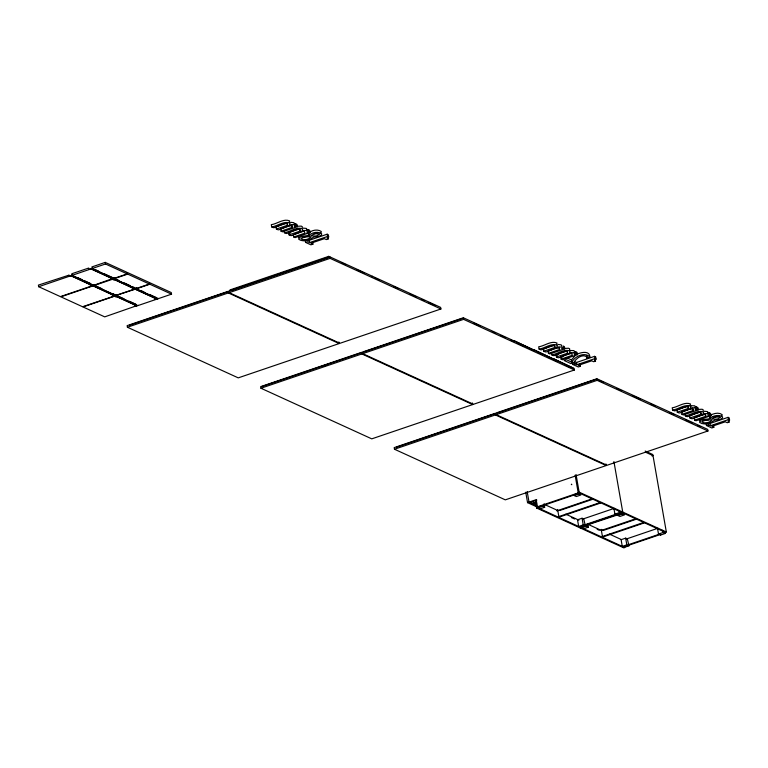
<?xml version="1.0" encoding="UTF-8"?>
<svg xmlns="http://www.w3.org/2000/svg" width="768" height="768" viewBox="0 0 768 768"><rect width="100%" height="100%" fill="white"/><g stroke="black" fill="none" stroke-linecap="round" stroke-linejoin="round"><path stroke-width="1.15" d="M94.099 284.525L93.35 285.139L71.635 275.222L93.398 285.398L112.618 278.582L90.912 268.666L88.531 269.338L88.723 268.032L71.818 273.744L72.394 274.608L71.635 275.222M571.325 484.454L571.392 484.349M586.954 357.907L586.992 357.053C582.557 353.405 576.019 358.454 573.725 362.65L570.912 363.6L564.144 360.509L566.438 359.731L571.834 362.198C574.685 356.304 584.928 351.562 589.872 356.976L587.03 357.946L586.55 355.651M306.979 229.642L306.47 228.451L303.274 228.106M561.696 345.994L561.178 344.803L557.99 344.467M309.226 235.584L309.398 234.96C312.547 232.368 318.115 231.206 321.59 233.731A6.634 2.17 -9.9 0 1 321.13 235.056C318.931 237.533 314.16 236.054 312.451 237.792C308.947 240.624 302.678 242.093 298.79 239.318L298.723 238.858C299.328 234.586 315.514 236.746 307.008 233.28M710.141 418.723L710.304 418.099C713.453 415.507 719.021 414.346 722.496 416.87A6.634 2.17 -9.9 0 1 722.045 418.195C719.837 420.662 715.066 419.194 713.366 420.931C709.853 423.763 703.584 425.232 699.696 422.448L699.638 421.987C701.434 416.842 711.744 421.757 709.91 415.834M302.227 227.683L302.304 226.685L301.219 226.109L296.582 226.31M569.616 349.824L569.693 348.826L568.598 348.25L563.962 348.451M703.142 410.822L703.219 409.814L702.125 409.248L697.488 409.45M287.549 225.283L287.155 223.018L275.981 226.79L276.374 229.056L287.549 225.283C287.693 219.533 274.723 229.056 273.091 227.558L271.699 226.925L271.306 224.659C277.056 223.978 283.632 218.246 289.632 220.896L289.056 222.557M290.717 225.504L280.646 228.931L281.04 231.187L292.234 227.386C292.262 221.702 279.456 231.178 277.757 229.69L276.374 229.056M298.512 229.229L288.653 232.579L289.046 234.845L300.221 231.062C300.365 225.322 287.395 234.845 285.754 233.338L284.371 232.714L283.978 230.448M554.938 347.424L554.544 345.158L543.36 348.931L543.754 351.197L554.938 347.424C555.082 341.674 542.102 351.197 540.47 349.699L539.088 349.066L538.694 346.8C544.445 346.118 551.011 340.387 557.021 343.037L556.445 344.698M558.106 347.645L548.035 351.072L548.429 353.328L559.613 349.526C559.642 343.843 546.835 353.318 545.146 351.83L543.754 351.197M565.891 351.37L556.032 354.72L556.426 356.986L567.61 353.213C567.744 347.462 554.774 356.986 553.142 355.488L551.76 354.854L551.366 352.589M687.504 406.33L676.886 409.93L677.28 412.195L688.464 408.413C688.608 402.672 675.629 412.195 673.997 410.688L672.614 410.054L672.221 407.798C677.962 407.107 684.538 401.386 690.547 404.026L689.962 405.696L694.704 405.802L695.338 406.522L694.877 407.539L696.547 406.973L697.93 407.606L698.323 409.862L683.338 414.96L681.955 414.326L681.562 412.061L692.746 408.259L693.139 410.525L681.955 414.326M693.139 410.525C693.168 404.842 680.362 414.317 678.672 412.829L677.28 412.195M700.176 412.118L689.558 415.718L689.952 417.984L701.136 414.202C701.27 408.461 688.301 417.984 686.669 416.477L685.286 415.843L684.883 413.587M704.304 414.432L694.224 417.85L694.627 420.115L705.811 416.314C705.84 410.63 693.034 420.096 691.334 418.608L689.952 417.984M298.541 236.083L298.397 237.053L299.366 237.84M574.022 352.33L575.693 351.763L577.075 352.397L577.469 354.653L576.086 354.029L574.416 354.586L574.483 351.312L573.85 350.592L569.107 350.486M574.416 354.586L574.877 353.578L574.243 352.858L569.501 352.752L570.086 351.082C564.077 348.432 557.501 354.163 551.76 354.854M571.834 362.198L571.44 359.933L575.674 355.018M68.688 275.251L38.4 285.101L38.678 286.704L60.394 296.621L92.563 285.686L70.81 275.501C67.517 278.304 67.709 273.072 70.762 276.307M699.926 418.704L699.302 420.192L700.282 420.979M309.005 232.704C312.154 230.102 317.722 228.95 321.197 231.466A6.634 2.17 -9.9 0 1 320.736 232.79M710.554 415.2C713.875 413.347 718.838 412.118 722.102 414.605A6.634 2.17 -9.9 0 1 721.651 415.93M90.192 285.283L90.278 284.774M112.618 278.582L110.554 279.302L113.078 278.794L134.832 288.979L115.555 295.526L93.85 285.61L94.522 284.506M91.738 268.387L92.496 267.782L91.872 266.938L105.235 262.387L126.95 272.304L127.229 273.907L113.491 278.573L91.738 268.387L113.453 278.304L114.202 277.574M93.802 285.341L115.507 295.258L116.266 294.528M158.294 298.358L157.824 298.819L171.552 294.154L171.274 292.55L149.568 282.634L149.846 284.237L171.552 294.154M571.757 484.714L571.651 484.243M307.2 239.434L309.149 240.317L327.158 234.202L328.291 234.72L328.694 236.986L327.082 238.013L328.157 238.963L326.333 239.587L324.346 238.675L310.954 243.226L312.95 244.138L312.547 241.872M596.074 359.126L594.931 358.608L576.931 364.723L574.982 363.84L574.589 361.574L576.528 362.467L594.538 356.342L595.68 356.861L596.074 359.126L594.47 360.154L595.546 361.104L593.722 361.728L591.734 360.816L578.342 365.366L580.33 366.278L579.936 364.022M729.6 420.125L728.458 419.597L710.448 425.722L708.509 424.829L708.115 422.573L710.054 423.456L728.064 417.341L729.206 417.859L729.6 420.125L727.997 421.142L729.072 422.102L727.248 422.726L725.261 421.814L711.869 426.365L713.856 427.277L713.462 425.011M719.146 415.92L718.051 416.4A3.312 1.085 -9.9 0 1 715.133 416.918L712.762 416.803M577.094 354.202C580.954 352.339 589.776 350.294 589.872 356.976M308.861 236.218L302.477 237.437M38.678 286.704L70.858 275.77L92.563 285.686M71.683 275.482L90.96 268.934L112.666 278.851M91.786 268.656L105.514 263.99L127.229 273.907M90.902 286.33L92.976 285.619L114.73 295.805L93.024 285.888L60.845 296.822L82.55 306.739L115.142 295.747L136.848 305.664L104.717 316.867L83.011 306.95L115.181 296.016L136.896 305.933M149.395 284.026L127.68 274.109L127.402 272.506L149.107 282.422L149.395 284.026L135.658 288.691L113.952 278.774L114.614 277.67M93.85 285.61L113.126 279.062L134.832 288.979M113.952 278.774L127.68 274.109M271.699 226.925C277.45 226.234 284.026 220.502 290.035 223.152L289.45 224.822L293.357 224.659L294.672 225.254L294.365 226.656L296.026 226.099L297.418 226.723L297.024 224.467L295.632 223.834L293.971 224.4L294.432 223.382L293.798 222.662L290.602 222.317M297.418 226.723L282.432 231.821L281.04 231.187M284.371 232.714C290.122 232.022 296.698 226.291 302.698 228.941L302.122 230.611L306.019 230.448L307.344 231.034L307.037 232.445L308.698 231.878L310.09 232.512L309.686 230.256L308.304 229.622L306.643 230.189M304.512 230.909L293.318 234.71L293.712 236.976L295.094 237.61L310.09 232.512M114.682 295.536L112.157 296.045M134.784 288.71L132.23 289.104M136.589 304.886L115.968 295.469L135.283 289.181L156.998 299.098L135.283 289.181M156.691 298.061L136.109 288.902L149.846 284.237M293.712 236.976L304.906 233.174C304.925 227.491 292.118 236.966 290.429 235.478L289.046 234.845M305.165 240.125L305.558 242.39L307.594 241.69L309.542 242.582L327.552 236.467L328.694 236.986M312.95 244.138L310.906 244.829L305.558 242.39M136.848 305.664L134.323 306.173M138.086 305.242L137.722 305.654L156.998 299.098M156.95 298.829L154.771 299.558L154.387 299.107M440.909 308.986L330.086 258.365L329.808 256.762L228.893 291.062L229.171 292.666L339.984 343.286L440.909 308.986L440.63 307.382L328.752 256.349L279.782 272.995L279.974 274.061M129.552 325.181L227.693 291.83M231.283 290.611L329.434 257.251M228.346 292.944L228.067 291.341L127.142 325.642L127.421 327.245L228.346 292.944L339.158 343.565L338.88 341.962M229.171 292.666L330.086 258.365M339.158 343.565L238.243 377.866L127.421 327.245M463.334 317.76L362.419 352.051L362.698 353.654L473.51 404.275L574.435 369.984L574.157 368.381L463.334 317.76L463.613 319.354L574.435 369.984M261.955 386.563L360.086 353.203M363.696 351.984L461.837 318.624M323.779 366.048L326.88 364.992M361.872 353.942L361.594 352.339L260.669 386.63L260.947 388.234L361.872 353.942L472.685 404.563L472.406 402.96M362.698 353.654L463.613 319.354M539.088 349.066C544.838 348.374 551.405 342.643 557.414 345.293L556.838 346.963L561.571 347.069L562.205 347.789L561.754 348.806L563.414 348.24L564.797 348.874L564.403 346.608L563.021 345.974L563.414 348.24M564.797 348.874L549.811 353.962L548.429 353.328M577.469 354.653L562.483 359.75L561.101 359.117L560.698 356.861L571.891 353.05M561.101 359.117L572.285 355.315C572.314 349.632 559.507 359.107 557.808 357.619L556.426 356.986M572.544 362.266L572.938 364.531L574.982 363.84M580.33 366.278L578.294 366.97L572.938 364.531M472.685 404.563L371.77 438.854L260.947 388.234M596.861 378.749L495.946 413.05L496.224 414.653L607.037 465.274L707.962 430.973L707.683 429.37L596.861 378.749L597.139 380.352L707.962 430.973M396.605 447.168L494.746 413.818M497.222 412.973L596.486 379.238M495.398 414.931L495.12 413.328L394.195 447.629L394.474 449.232L495.398 414.931L606.211 465.552L605.933 463.949M496.224 414.653L597.139 380.352M672.614 410.054C678.365 409.373 684.931 403.642 690.941 406.291L690.365 407.962L694.262 407.798L695.578 408.384L695.28 409.795L696.941 409.229L698.323 409.862M685.286 415.843C691.027 415.162 697.603 409.43 703.613 412.08L703.027 413.75L706.934 413.587L708.25 414.173L707.942 415.584L709.613 415.018L710.995 415.651L710.602 413.395L709.219 412.762L707.549 413.328L708.01 412.31L707.376 411.59L704.189 411.245M710.995 415.651L696.01 420.749L694.627 420.115M707.914 416.419L709.747 416.467M706.07 423.264L706.464 425.52L708.509 424.829M713.856 427.277L711.821 427.968L706.464 425.52M606.211 465.552L505.296 499.853L394.474 449.232M652.013 455.942L653.011 455.606L645.379 452.122M525.744 492.23L527.558 502.646L536.198 499.68L537.6 507.686L624.797 547.526L623.808 547.862L536.602 508.032L535.392 501.082L536.381 500.746M529.814 502.493L536.87 500.102M536.054 502.406L532.694 503.549L530.15 502.387M666.336 531.994L579.139 492.154L578.141 492.499L665.347 532.33L666.336 531.994L652.819 454.541L645.187 451.046M579.043 493.315L578.227 492.941L537.437 506.803L538.262 507.178L578.131 493.622M542.813 505.622L537.83 506.976L537.984 507.869L542.534 506.323L544.666 507.293L544.08 503.962M574.061 494.659L578.611 493.114L578.765 494.006L580.896 494.986L576.346 496.531L574.214 495.552L574.493 494.861M536.602 508.032L537.6 507.686M574.214 495.552L578.765 494.006M540.115 508.838L544.666 507.293M556.781 510.854L592.915 498.576M559.862 510.461L592.598 499.334M558.835 516.576L599.616 502.714L600.432 503.088L559.651 516.941L558.835 516.576L557.587 509.453M582.058 518.237L577.507 519.782L578.678 526.454L583.229 524.909L585.36 525.888L583.766 519.014L582.058 518.237L583.229 524.909M582.691 519.091L614.304 508.349M613.939 508.579L614.909 514.138L619.459 512.592L621.59 513.571L621.437 512.678M584.755 524.803L616.474 514.022M621.744 512.41L622.742 512.074L613.92 461.539M621.821 512.861L581.04 526.714L581.856 527.088M621.59 513.571L581.424 526.896L581.587 527.779L586.128 526.234L588.269 527.213L587.875 524.986M580.81 527.434L585.36 525.888M580.205 527.942L581.194 527.606M617.818 515.472L622.368 513.926L624.499 514.896L619.949 516.442L617.818 515.472L617.664 514.579L622.205 513.034L622.368 513.926M583.718 528.758L588.269 527.213M601.517 530.39L636.509 518.496M603.456 530.381L636.202 519.254M602.429 536.486L643.21 522.624L644.035 522.998L603.254 536.861L602.429 536.486L601.19 529.363L602.006 529.738M625.661 538.147L621.11 539.693L622.272 546.374L626.822 544.829L628.963 545.798L627.36 538.925L625.661 538.147L626.822 544.829M626.294 539.011L657.907 528.269M657.533 528.499L658.512 534.058L663.062 532.512L665.194 533.491L665.04 532.598M628.358 544.723L658.944 534.326M624.643 546.634L660.893 534.317M624.413 547.344L628.963 545.798M658.512 534.058L660.643 535.037L665.194 533.491M708.538 419.837L702.768 420.461M133.171 289.622L132.672 289.19M113.069 296.448L112.57 296.026M566.045 357.466L571.44 359.933M288.653 232.579L290.035 233.213M556.032 354.72L557.414 355.354M560.698 356.861L562.09 357.485M341.405 262.714L345.763 264.71M356.64 269.674L364.262 273.158M375.139 278.131L379.498 280.118M393.638 286.579L397.997 288.566M409.968 294.038L416.496 297.014M421.939 299.501L424.109 300.499M428.467 302.486L434.995 305.472M473.846 323.213L480.374 326.198M492.346 331.67L495.61 333.158M501.053 335.645L505.402 337.632M510.845 340.118L514.109 341.606M517.718 343.258L523.939 346.099M526.013 347.04L532.608 350.054M538.051 352.541L542.563 354.605M547.747 356.976L551.107 358.512M553.286 359.501L557.635 361.488M566.342 365.472L569.606 366.96M598.666 380.237L603.014 382.224M617.165 388.685L621.523 390.672M632.4 395.645L640.022 399.12M650.899 404.093L655.258 406.08M669.398 412.541L673.757 414.538M685.718 420L692.256 422.986M697.69 425.472L699.869 426.461M95.414 269.731L98.669 271.219M104.093 273.696L113.866 278.16M116.486 279.36L118.656 280.349M124.09 282.835L130.598 285.811M132.768 286.8L136.022 288.288M138.653 289.488L136.483 288.49L136.637 287.635M140.822 290.477L144.077 291.965M149.51 294.442L157.104 297.917M113.904 278.515L135.658 288.691M136.109 288.902L157.824 298.819M110.851 278.602L114.106 280.09M621.005 512.486L622.637 513.226M664.608 532.397L665.424 532.771M614.909 514.138L617.04 515.117L616.886 514.224M77.482 277.555L81.821 279.542M83.99 280.531L90.509 283.507M94.214 285.197L101.818 288.672M112.666 293.635L115.93 295.123M123.974 298.8L116.381 295.325L116.621 294.538M129.408 301.277L135.917 304.253M116.016 295.738L137.722 305.654M112.915 295.565L116.17 297.043M544.013 504.23L558.182 510.701M565.814 514.186L578.899 520.166M587.616 524.15L601.786 530.621M609.418 534.106L621.408 539.587M571.363 517.517L574.637 519.005M597.139 529.286L599.299 530.275M534.442 502.512L536.582 503.482M533.059 502.666L536.198 504.096M528.998 502.128L536.65 505.613M527.558 502.646L537.331 507.11M728.678 419.846L729.072 422.102M728.064 417.341L728.458 419.597M709.219 412.762L709.613 415.018M709.661 416.496L710.054 418.752M710.054 423.456L710.448 425.722M705.418 414.048L705.811 416.314M700.733 411.946L701.136 414.202M696.547 406.973L696.941 409.229M688.07 406.157L688.464 408.413M662.669 530.285L663.062 532.512M660.49 534.144L660.643 535.037M595.152 358.848L595.546 361.104M594.538 356.342L594.931 358.608M619.066 510.374L619.459 512.592M586.637 355.68L587.03 357.946M575.693 351.763L576.086 354.029M576.528 362.467L576.931 364.723M572.784 367.92L553.478 358.608L553.565 359.146M572.506 367.795L572.602 368.323M567.206 350.947L567.61 353.213M559.219 347.27L559.613 349.526M585.974 525.35L586.128 526.234M576.058 474.528L579.139 492.154M575.126 475.21L578.227 492.941M553.843 359.27L553.93 359.798M553.114 358.934L533.808 349.622L533.904 350.16M534.173 350.285L534.269 350.813M533.453 349.949L514.147 340.637L514.234 341.174M542.381 505.43L542.534 506.323M536.026 500.39L536.208 501.456M527.146 491.491L529.046 502.147M372.355 276.269L372.538 277.334M327.763 236.707L328.157 238.963M327.158 234.202L327.552 236.467M328.752 256.349L328.944 257.414M308.304 229.622L308.698 231.878M308.755 233.357L309.149 235.613M309.149 240.317L309.542 242.582M299.827 228.806L300.221 231.062M295.632 223.834L296.026 226.099M291.84 225.12L292.234 227.386M279.139 274.339L278.957 273.274L229.987 289.92L230.17 290.986M105.235 262.387L105.514 263.99M317.146 233.261A3.312 1.085 -9.9 0 1 314.227 233.789M319.219 234.077L317.539 235.526A3.312 1.085 -9.9 0 1 314.621 236.045L310.771 235.757L315.034 233.53L319.219 234.077M720.125 417.216L718.445 418.656A3.312 1.085 -9.9 0 1 715.526 419.184L711.677 418.896L715.949 416.669L720.125 417.216M301.267 238.397L301.162 238.944C304.128 240.682 308.899 239.434 311.05 236.928L305.693 236.659L301.267 238.397M702.182 421.526L702.077 422.083C705.034 423.821 709.805 422.573 711.955 420.067L706.598 419.789L702.182 421.526"/></g></svg>
